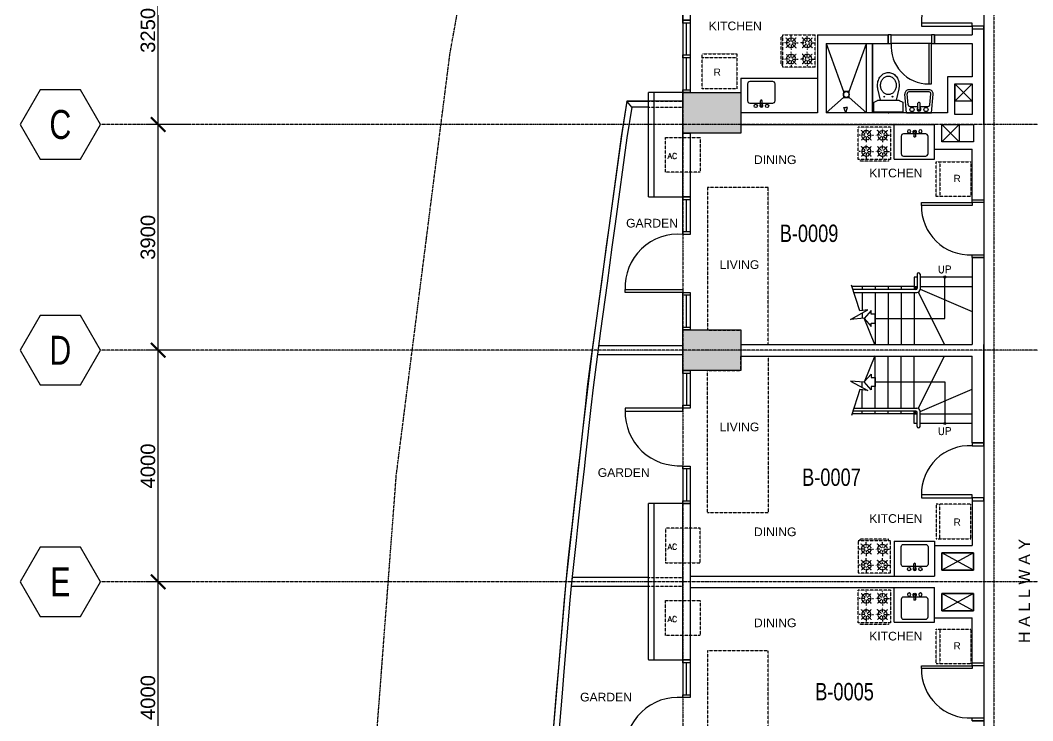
# Model space of a CAD drawing. Header units: inches. Extents: x -189245 to 740841, y -215444 to 469401.
# Drawn here: x -170280 to -152777, y -104704 to -92604 of the extents above; entities that cross this region are included whole.
import ezdxf
from ezdxf.enums import TextEntityAlignment as Align

# ---------------------------------------------------------------- set-up
doc = ezdxf.new("R2010")
doc.units = ezdxf.units.IN
doc.header["$LTSCALE"] = 10
doc.header["$MEASUREMENT"] = 0
for name, pattern in [('GRID NORMAL$0$GRID BASEMENT$0$GRID GROUND$0$GRID$0$$0$PHANTOM', [2.5, 1.25, -0.25, 0.25, -0.25, 0.25, -0.25]), ('HIDDEN', [0.375, 0.25, -0.125]), ('HIDDEN2', [0.1875, 0.125, -0.0625])]:
    doc.linetypes.add(name, pattern=pattern)
for name, color, linetype in [('1', 1, 'Continuous'), ('2', 2, 'Continuous'), ('3', 252, 'Continuous'), ('A-CMU WALL', 4, 'Continuous'), ('a-dim', 8, 'Continuous'), ('A-DOOR', 1, 'Continuous'), ('A-EQUIPMENT', 2, 'Continuous'), ('A-EQUIPTMENT', 1, 'Continuous'), ('A-FIXTURE', 2, 'Continuous'), ('A-FIXTURES', 2, 'Continuous'), ('A-FIXTURES-RefEdit0', 2, 'Continuous'), ('A-GRID', 8, 'Continuous'), ('A-RAILING', 2, 'Continuous'), ('A-STAIR', 1, 'Continuous'), ('A-TEXT', 3, 'Continuous'), ('A-UNIT NUMBER', 2, 'Continuous'), ('A-WINDOW', 2, 'Continuous'), ('COLUMN', 6, 'Continuous'), ('HATCH TSG', 9, 'Continuous'), ('TEXT', 3, 'Continuous'), ('TSG- LOW WALL', 22, 'Continuous'), ('TSG- OPENNING', 1, 'Continuous'), ('TSG- plaster', 4, 'Continuous'), ('TSG- PRE CAST', 4, 'Continuous'), ('TSG-DIM_WINDWS', 1, 'Continuous'), ('ZOCALLO DIM', 92, 'Continuous')]:
    doc.layers.add(name, color=color, linetype=linetype)
doc.layers.add('DEFPOINT', color=7, linetype='Continuous', plot=False)
doc.styles.add('ARIAL', font='ARIAL.TTF', dxfattribs={"width": 0.75})
doc.styles.add('GRID NORMAL$0$GRID BASEMENT$0$GRID GROUND$0$GRID$0$Standard', font='ARIAL.TTF')
doc.styles.add('PRSP_Simplex', font='simplex.shx')
doc.dimstyles.new('GRID NORMAL$0$GRID BASEMENT$0$GRID GROUND$0$GRID$0$Standard', dxfattribs={"dimtxt": 250, "dimasz": 0.18, "dimexe": 0.18, "dimexo": 0.0625, "dimgap": 50, "dimtad": 1, "dimdec": 0, "dimzin": 0, "dimdsep": 46, "dimtxsty": 'GRID NORMAL$0$GRID BASEMENT$0$GRID GROUND$0$GRID$0$Standard', "dimcen": 0.09, "dimadec": 0, "dimazin": 0, "dimtfac": 1, "dimtdec": 0, "dimtofl": 0, "dimtmove": 0, "dimatfit": 3, "dimfxl": 1, "dimtolj": 1, "dimtzin": 0, "dimarcsym": 0})

# ---------------------------------------------------------------- blocks, each defined once
blk = doc.blocks.new('GRID NORMAL$0$GRID BASEMENT$0$GRID GROUND$0$GRID$0$$0$GRID-H')
at = {"color": 3}
blk.add_lwpolyline([(-10.39, 6), (-13.86, 0), (-10.39, -6), (-3.46, -6), (0, 0), (-3.46, 6)], close=True, dxfattribs=at)
at = {"color": 6, "style": 'GRID NORMAL$0$GRID BASEMENT$0$GRID GROUND$0$GRID$0$Standard', "width": 0.75}
blk.add_attdef('H', text='', height=5, dxfattribs=at).set_placement((-6.93, 0), align=Align.MIDDLE)
blk = doc.blocks.new('GRID NORMAL$0$GRID BASEMENT$0$GRID GROUND$0$GRID$0$_ARCHTICK')
at = {"color": 0, "linetype": 'ByBlock', "ltscale": 20, "const_width": 0.15}
blk.add_lwpolyline([(-0.5, -0.5), (0.5, 0.5)], dxfattribs=at)
blk = doc.blocks.new('*D314')
at = {"layer": 'a-dim', "color": 0, "lineweight": -2, "ltscale": 500}
for p, q in [((-167895, -94604), (-167895, -90954)), ((-167395, -91154), (-168095, -91154)), ((-167395, -94404), (-168095, -94404))]:
    blk.add_line(p, q, dxfattribs=at)
at = {"layer": 'Defpoints', "color": 0, "ltscale": 500}
for p in [(-167895, -91154), (-167395, -91154), (-167395, -94404)]:
    blk.add_point(p, dxfattribs=at)
at = {"layer": 'a-dim', "color": 0, "lineweight": -2, "ltscale": 500, "xscale": 250, "yscale": 250, "zscale": 250}
for p, rotation in [((-167895, -91154), 90), ((-167895, -94404), 270)]:
    blk.add_blockref('GRID NORMAL$0$GRID BASEMENT$0$GRID GROUND$0$GRID$0$_ARCHTICK', p, dxfattribs=dict(at, rotation=rotation))
at = {"layer": 'a-dim', "color": 3, "ltscale": 500, "insert": (-168072, -92779), "char_height": 250, "attachment_point": 5, "rotation": 90, "style": 'GRID NORMAL$0$GRID BASEMENT$0$GRID GROUND$0$GRID$0$Standard'}
blk.add_mtext('\\A1;3250', dxfattribs=at)
blk = doc.blocks.new('*D315')
at = {"layer": 'a-dim', "color": 0, "lineweight": -2, "ltscale": 500}
for p, q in [((-167895, -98504), (-167895, -94204)), ((-167395, -94404), (-168095, -94404)), ((-167395, -98304), (-168095, -98304))]:
    blk.add_line(p, q, dxfattribs=at)
at = {"layer": 'Defpoints', "color": 0, "ltscale": 500}
for p in [(-167895, -94404), (-167395, -94404), (-167395, -98304)]:
    blk.add_point(p, dxfattribs=at)
at = {"layer": 'a-dim', "color": 0, "lineweight": -2, "ltscale": 500, "xscale": 250, "yscale": 250, "zscale": 250}
for p, rotation in [((-167895, -94404), 90), ((-167895, -98304), 270)]:
    blk.add_blockref('GRID NORMAL$0$GRID BASEMENT$0$GRID GROUND$0$GRID$0$_ARCHTICK', p, dxfattribs=dict(at, rotation=rotation))
at = {"layer": 'a-dim', "color": 3, "ltscale": 500, "insert": (-168072, -96354), "char_height": 250, "attachment_point": 5, "rotation": 90, "style": 'GRID NORMAL$0$GRID BASEMENT$0$GRID GROUND$0$GRID$0$Standard'}
blk.add_mtext('\\A1;3900', dxfattribs=at)
blk = doc.blocks.new('*D316')
at = {"layer": 'a-dim', "color": 0, "lineweight": -2, "ltscale": 500}
for p, q in [((-167895, -102504), (-167895, -98104)), ((-167395, -98304), (-168095, -98304)), ((-167395, -102304), (-168095, -102304))]:
    blk.add_line(p, q, dxfattribs=at)
at = {"layer": 'Defpoints', "color": 0, "ltscale": 500}
for p in [(-167895, -98304), (-167395, -98304), (-167395, -102304)]:
    blk.add_point(p, dxfattribs=at)
at = {"layer": 'a-dim', "color": 0, "lineweight": -2, "ltscale": 500, "xscale": 250, "yscale": 250, "zscale": 250}
for p, rotation in [((-167895, -98304), 90), ((-167895, -102304), 270)]:
    blk.add_blockref('GRID NORMAL$0$GRID BASEMENT$0$GRID GROUND$0$GRID$0$_ARCHTICK', p, dxfattribs=dict(at, rotation=rotation))
at = {"layer": 'a-dim', "color": 3, "ltscale": 500, "insert": (-168072, -100304), "char_height": 250, "attachment_point": 5, "rotation": 90, "style": 'GRID NORMAL$0$GRID BASEMENT$0$GRID GROUND$0$GRID$0$Standard'}
blk.add_mtext('\\A1;4000', dxfattribs=at)
blk = doc.blocks.new('*D317')
at = {"layer": 'a-dim', "color": 0, "lineweight": -2, "ltscale": 500}
for p, q in [((-167895, -106504), (-167895, -102104)), ((-167395, -102304), (-168095, -102304)), ((-167395, -106304), (-168095, -106304))]:
    blk.add_line(p, q, dxfattribs=at)
at = {"layer": 'Defpoints', "color": 0, "ltscale": 500}
for p in [(-167895, -102304), (-167395, -102304), (-167395, -106304)]:
    blk.add_point(p, dxfattribs=at)
at = {"layer": 'a-dim', "color": 0, "lineweight": -2, "ltscale": 500, "xscale": 250, "yscale": 250, "zscale": 250}
for p, rotation in [((-167895, -102304), 90), ((-167895, -106304), 270)]:
    blk.add_blockref('GRID NORMAL$0$GRID BASEMENT$0$GRID GROUND$0$GRID$0$_ARCHTICK', p, dxfattribs=dict(at, rotation=rotation))
at = {"layer": 'a-dim', "color": 3, "ltscale": 500, "insert": (-168072, -104304), "char_height": 250, "attachment_point": 5, "rotation": 90, "style": 'GRID NORMAL$0$GRID BASEMENT$0$GRID GROUND$0$GRID$0$Standard'}
blk.add_mtext('\\A1;4000', dxfattribs=at)
blk = doc.blocks.new('door700')
at = {"color": 2}
for points in [[(50, 150), (100, 150), (100, 850), (50, 850)], [(50, 150), (0, 150), (0, 0), (50, 0)], [(800, 150), (750, 150), (750, 0), (800, 0)]]:
    blk.add_lwpolyline(points, close=True, dxfattribs=at)
at = {"color": 1}
blk.add_arc((100, 198), 652, 355.7578, 90, dxfattribs=at)
blk = doc.blocks.new('A$C08CD07C5')
at = {"color": 2}
blk.add_point((0, 0, 0), dxfattribs=at)
at = {"layer": 'A-FIXTURES-RefEdit0', "color": 2, "elevation": 0}
for points in [[(212, -137), (131, -279, -0.280752), (121, -284), (55, -281, -0.142156), (49, -280), (-267, -98, -0.142156), (-271, -94), (-307, -37, -0.256929), (-307, -28), (-225, 115), (212, -137)], [(8, -256), (-50, -449, -0.058452), (-74, -506, -0.084144), (-130, -574, -0.091347), (-200, -615, -0.103801), (-279, -626, -0.114727), (-348, -605, -0.114727), (-400, -556, -0.103801), (-430, -483, -0.091347), (-430, -401, -0.084144), (-399, -319, -0.058452), (-363, -270), (-224, -123)]]:
    blk.add_lwpolyline(points, format="xyb", dxfattribs=at)
blk.add_lwpolyline([(-354, -345, -0.084254), (-314, -296, -0.091411), (-263, -266, -0.103766), (-207, -258, -0.114587), (-157, -273, -0.114587), (-119, -309, -0.103766), (-98, -362, -0.091411), (-98, -420, -0.084254), (-120, -479, -0.084254), (-160, -528, -0.091411), (-211, -558, -0.103766), (-267, -566, -0.114587), (-317, -551, -0.114587), (-355, -515, -0.103766), (-376, -463, -0.091411), (-376, -404, -0.084254)], format="xyb", close=True, dxfattribs=at)
at = {"layer": 'A-FIXTURES-RefEdit0', "color": 2}
for centre in [(-200, -208, 0), (-79, -278, 0)]:
    blk.add_circle(centre, 6.77, dxfattribs=at)
blk = doc.blocks.new('SHOWERHD')
at = {"layer": 'A-FIXTURES', "color": 2}
for p, q in [((-31, 93), (0, 93)), ((0, 0), (-31, 93)), ((0, 0), (31, 93)), ((31, 93), (0, 93))]:
    blk.add_line(p, q, dxfattribs=at)
blk = doc.blocks.new('LAV')
for p, q in [((-214, 0), (-243, -326)), ((214, 0), (-214, 0)), ((214, 0), (243, -326)), ((-189, -139), (-206, -329)), ((-18, -112), (-159, -112)), ((-18, -63), (-18, -170)), ((18, -63), (18, -170)), ((159, -112), (18, -112)), ((189, -139), (206, -329)), ((-176, -362), (176, -362)), ((-176, -400), (176, -400))]:
    blk.add_line(p, q)
for centre in [(-121, -58), (121, -58)]:
    blk.add_circle(centre, 36)
for centre, radius, start, end in [((-159, -142), 30, 90, 174.9088), ((0, -63), 34.1, 301.2757, 238.7243), ((0, -71), 19.7, 25.7914, 154.2086), ((0, -161), 19.7, 205.7914, 334.2086), ((159, -142), 30, 5.0912, 90), ((-176, -332), 68, 174.9088, 270), ((-176, -332), 30, 174.9088, 270), ((176, -332), 68, 270, 5.0912), ((176, -332), 30, 270, 5.0912)]:
    blk.add_arc(centre, radius, start, end)
blk = doc.blocks.new('SINK3')
at = {"layer": 'A-FIXTURE', "color": 2, "linetype": 'Continuous'}
for p, q in [((421, 17), (335, 17)), ((421, -12), (335, -12))]:
    blk.add_line(p, q, dxfattribs=at)
blk.add_lwpolyline([(40, 232), (342, 232, -0.414214), (382, 192), (382, -192, -0.414214), (342, -232), (40, -232, -0.414214), (0, -192), (0, 192, -0.414214)], format="xyb", close=True, dxfattribs=at)
at = {"layer": 'A-FIXTURE', "color": 2, "linetype": 'ByBlock'}
for centre in [(425, 100), (425, -95)]:
    blk.add_circle(centre, 28.8, dxfattribs=at)
at = {"layer": 'A-FIXTURE', "color": 2, "linetype": 'Continuous'}
for centre, radius, start, end in [((342, 3), 15.7, 115.7914, 244.2086), ((421, 3), 27.3, 211.2757, 148.7243), ((414, 3), 15.7, 295.7914, 64.2086)]:
    blk.add_arc(centre, radius, start, end, dxfattribs=at)
blk = doc.blocks.new('RANGE2')
at = {"layer": 'A-FIXTURE', "color": 1, "linetype": 'HIDDEN2'}
for p, q in [((-280, 0), (280, 0)), ((-280, 0), (-280, -560)), ((280, -560), (280, 0)), ((-166, -140), (-262, -140)), ((-158, -122), (-227, -53)), ((-158, -158), (-227, -227)), ((-140, -114), (-140, -18)), ((-140, -166), (-140, -262)), ((-122, -122), (-53, -53)), ((-122, -158), (-53, -227)), ((-114, -140), (-18, -140)), ((114, -140), (18, -140)), ((122, -122), (53, -53)), ((122, -158), (53, -227)), ((140, -114), (140, -18)), ((140, -166), (140, -262)), ((158, -122), (227, -53)), ((158, -158), (227, -227)), ((166, -140), (262, -140)), ((-158, -402), (-227, -333)), ((-140, -394), (-140, -298)), ((-122, -402), (-53, -333)), ((122, -402), (53, -333)), ((140, -394), (140, -298)), ((158, -402), (227, -333)), ((-166, -420), (-262, -420)), ((-158, -438), (-227, -507)), ((-140, -446), (-140, -542)), ((-122, -438), (-53, -507)), ((-114, -420), (-18, -420)), ((114, -420), (18, -420)), ((122, -438), (53, -507)), ((140, -446), (140, -542)), ((158, -438), (227, -507)), ((166, -420), (262, -420)), ((-280, -560), (280, -560)), ((-246, -560), (-246, -590)), ((-246, -590), (246, -590)), ((246, -560), (246, -590))]:
    blk.add_line(p, q, dxfattribs=at)
for centre in [(-140, -140), (140, -140), (-140, -420), (140, -420)]:
    blk.add_circle(centre, 80, dxfattribs=at)
blk = doc.blocks.new('REF')
at = {"color": 1, "linetype": 'HIDDEN2'}
blk.add_line((-300, 535), (300, 535), dxfattribs=at)
blk.add_lwpolyline([(-300, 0), (300, 0), (300, 600), (-300, 600)], close=True, dxfattribs=at)
blk = doc.blocks.new('A$C07BA7C41')
at = {"layer": 'TSG- OPENNING', "linetype": 'HIDDEN2'}
for points in [[(1000, 100), (1475, 100), (1475, 2809), (425, 2809), (425, 350), (1000, 350), (1000, 100)], [(1000, -100), (1475, -100), (1475, -2809), (425, -2809), (425, -350), (1000, -350), (1000, -100)]]:
    blk.add_lwpolyline(points, dxfattribs=at)

msp = doc.modelspace()

# ---------------------------------------------------------------- hatches: boundary and pattern name
at = {"layer": 'HATCH TSG'}
h = msp.add_hatch(color=254, dxfattribs=at)
h.paths.add_polyline_path([(-158824.71608, -94554.32588), (-158824.71608, -93854.32588), (-157824.71608, -93854.32588), (-157824.71608, -94554.32588)])
h.paths.add_polyline_path([(-158824.71608, -98654.32588), (-158824.71608, -97954.32588), (-157824.71608, -97954.32588), (-157824.71608, -98654.32588)])
h.paths.add_polyline_path([(-158824.71608, -106654.32588), (-158824.71608, -105954.32588), (-157724.71608, -105954.32588), (-157724.71608, -106654.32588)])
h.paths.add_polyline_path([(-152149.71608, -102704.32588), (-152149.71608, -101904.32588), (-150949.71608, -101904.32588), (-150949.71608, -102704.32588)])
h.paths.add_polyline_path([(-147974.76923, -102654.32588), (-147974.76923, -101954.32588), (-146974.76923, -101954.32588), (-146974.76923, -102654.32588)])
h.paths.add_polyline_path([(-140399.71608, -109654.32588), (-139699.71608, -109654.32588), (-139699.71608, -108554.32588), (-140399.71608, -108554.32588)])
h.paths.add_polyline_path([(-125399.71608, -117254.32588), (-124699.71608, -117254.32588), (-124699.71608, -116054.32588), (-125399.71608, -116054.32588)])
h.paths.add_polyline_path([(-131399.71608, -117254.32588), (-130699.71608, -117254.32588), (-130699.71608, -116054.32588), (-131399.71608, -116054.32588)])
h.paths.add_polyline_path([(-137399.71608, -117254.32588), (-136699.71608, -117254.32588), (-136699.71608, -116054.32588), (-137399.71608, -116054.32588)])
h.paths.add_polyline_path([(-143398.12939, -117054.32588), (-142698.12939, -117054.32588), (-142698.12939, -116054.32588), (-143398.12939, -116054.32588)])
h.paths.add_polyline_path([(-143398.12939, -120954.32588), (-142698.12939, -120954.32588), (-142698.12939, -122054.32588), (-143398.12939, -122054.32588)])
h.paths.add_polyline_path([(-137399.71608, -120954.32588), (-136699.71608, -120954.32588), (-136699.71608, -122054.32588), (-137399.71608, -122054.32588)])
h.paths.add_polyline_path([(-131399.71608, -120954.32588), (-130699.71608, -120954.32588), (-130699.71608, -122054.32588), (-131399.71608, -122054.32588)])
h.paths.add_polyline_path([(-125399.71608, -120954.32588), (-124699.71608, -120954.32588), (-124699.71608, -122054.32588), (-125399.71608, -122054.32588)])
h.paths.add_polyline_path([(-147974.76923, -128651.52747), (-147974.76923, -127951.52747), (-146974.76923, -127951.52747), (-146974.76923, -128651.52747)])
h.paths.add_polyline_path([(-152149.71672, -127901.52747), (-152149.71672, -128701.52747), (-150949.71672, -128701.52747), (-150949.71672, -127901.52747)])
h.paths.add_polyline_path([(-158824.71608, -136754.32588), (-158824.71608, -136054.32588), (-157824.71608, -136054.32588), (-157824.71608, -136754.32588)])
h.paths.add_polyline_path([(-158824.7154, -124654.32588), (-158824.7154, -123954.32588), (-157724.7154, -123954.32588), (-157724.7154, -124654.32588)])
h.paths.add_polyline_path([(-111949.71608, -110054.32588), (-111349.71608, -110054.32588), (-111349.71608, -108554.32588), (-111949.71608, -108554.32588)])
h.paths.add_polyline_path([(-111949.71608, -113054.32588), (-111349.71608, -113054.32588), (-111349.71608, -114554.32588), (-111949.71608, -114554.32588)])
h.paths.add_polyline_path([(-111949.71608, -117554.32588), (-111349.71608, -117554.32588), (-111349.71608, -116054.32588), (-111949.71608, -116054.32588)])
h.paths.add_polyline_path([(-111949.71608, -120554.32588), (-111349.71608, -120554.32588), (-111349.71608, -122054.32588), (-111949.71608, -122054.32588)])
h.paths.add_polyline_path([(-147974.76923, -109254.32588), (-147974.76923, -108554.32588), (-146974.76923, -108554.32588), (-146974.76923, -109254.32588)])
h.paths.add_polyline_path([(-147974.76923, -122054.32588), (-147974.76923, -121354.32588), (-146974.76923, -121354.32588), (-146974.76923, -122054.32588)])

# ---------------------------------------------------------------- linework, layer by layer
at = {"layer": '1', "linetype": 'ByBlock'}
for p, q in [((-155725.01455, -97659.97118), (-155725.01455, -97756.74813)), ((-155725.01455, -98948.68059), (-155725.01455, -98851.90364))]:
    msp.add_line(p, q, dxfattribs=at)
for points in [[(-155508.82051, -98205.55318), (-155692.12472, -97750.55135), (-155929.70326, -97770.81082), (-155630.31831, -97608.69285), (-155763.86241, -97626.14975), (-155907.46112, -97179.21697)], [(-155508.82051, -98403.09859), (-155692.12472, -98858.10041), (-155929.70326, -98837.84095), (-155630.31831, -98999.95892), (-155763.86241, -98982.50201), (-155907.46112, -99429.43479)]]:
    msp.add_lwpolyline(points, dxfattribs=at)
at = {"layer": '2', "color": 2}
for points in [[(-153824.57151, -92704.32588), (-153824.57151, -92654.32588), (-154699.57151, -92654.32588), (-154699.57151, -92704.32588)], [(-153824.57151, -92704.32588), (-153824.57151, -92754.32588), (-153624.57151, -92754.32588), (-153624.57151, -92704.32588)], [(-153824.57151, -95754.32588), (-153824.57151, -95704.32588), (-153624.57151, -95704.32588), (-153624.57151, -95754.32588)], [(-153824.57151, -95754.32588), (-153824.57151, -95804.32588), (-154699.57151, -95804.32588), (-154699.57151, -95754.32588)], [(-153824.57151, -96704.32588), (-153824.57151, -96654.32588), (-153624.57151, -96654.32588), (-153624.57151, -96704.32588)], [(-153824.57151, -99904.32588), (-153824.57151, -99954.32588), (-153624.57151, -99954.32588), (-153624.57151, -99904.32588)], [(-153824.57151, -100854.32588), (-153824.57151, -100804.32588), (-154699.57151, -100804.32588), (-154699.57151, -100854.32588)], [(-153824.57151, -100854.32588), (-153824.57151, -100904.32588), (-153624.57151, -100904.32588), (-153624.57151, -100854.32588)], [(-153824.57151, -103754.32588), (-153824.57151, -103804.32588), (-154699.57151, -103804.32588), (-154699.57151, -103754.32588)], [(-153824.57151, -103754.32588), (-153824.57151, -103704.32588), (-153624.57151, -103704.32588), (-153624.57151, -103754.32588)], [(-153824.57151, -104704.32588), (-153824.57151, -104654.32588), (-153624.57151, -104654.32588), (-153624.57151, -104704.32588)]]:
    msp.add_lwpolyline(points, close=True, dxfattribs=at)
at = {"layer": '3', "color": 251, "linetype": 'GRID NORMAL$0$GRID BASEMENT$0$GRID GROUND$0$GRID$0$$0$PHANTOM', "flags": 128}
msp.add_lwpolyline([(-107742.41972, -101734.50066), (-108206.40253, -110412.10517), (-107824.74369, -122516.08949), (-106849.52911, -130587.38781), (-161513.31385, -143935.92849), (-162770.44794, -137090.40339), (-163725.52094, -129792.63417), (-164305.8868, -122455.55195), (-164509.46994, -115118.3758), (-164333.28528, -107790.4935), (-163778.69946, -100461.44618), (-162851.04772, -93180.30189), (-161617.26667, -86330.52932), (-107723.46534, -101727.30424)], dxfattribs=at)
at = {"layer": 'A-CMU WALL', "color": 1}
for p, q in [((-153824.73519, -94003.85918), (-154124.57151, -93703.85919)), ((-153824.73519, -93703.97022), (-154124.57151, -94003.85919)), ((-154049.57151, -94704.32588), (-154349.57151, -94404.32588)), ((-154049.57151, -94404.32588), (-154349.57151, -94704.32588)), ((-154049.73567, -94404.32588), (-154049.73567, -94704.32588)), ((-153799.57151, -101803.85919), (-154349.57151, -102103.85919)), ((-153799.57151, -102103.85919), (-154349.57151, -101803.85919)), ((-153799.57151, -102803.85919), (-154349.57151, -102503.85919)), ((-153799.57151, -102503.85919), (-154349.57151, -102803.85919))]:
    msp.add_line(p, q, dxfattribs=at)
at = {"layer": 'A-CMU WALL'}
for p, q in [((-153774.57151, -99904.32588), (-153674.57151, -99904.32588)), ((-153799.57151, -101803.85919), (-153799.57151, -102103.85919)), ((-153799.57151, -102803.85919), (-153799.57151, -102503.85919))]:
    msp.add_line(p, q, dxfattribs=at)
for points in [[(-154124.73519, -93703.85919), (-153824.73519, -93703.85919), (-153824.73519, -94229.32588), (-154124.73519, -94229.32588)], [(-154349.73519, -94404.32588), (-153799.57151, -94403.85919), (-153799.57151, -94704.32588), (-154349.73519, -94704.32588)], [(-153799.57151, -102103.85919), (-153799.57151, -101803.85919), (-154349.57151, -101803.85919), (-154349.57151, -102103.85919)], [(-153799.57151, -101803.85919), (-154349.57151, -101803.85919), (-154349.57151, -102103.85919), (-153799.57151, -102103.85919)], [(-154349.57151, -101803.85919), (-153799.57151, -101803.85919), (-153799.57151, -102103.85919), (-154349.57151, -102103.85919)], [(-153799.57151, -102503.85919), (-154349.57151, -102503.85919), (-154349.57151, -102803.85919), (-153799.57151, -102803.85919)], [(-154349.57151, -102503.85919), (-153799.57151, -102503.85919), (-153799.57151, -102803.85919), (-154349.57151, -102803.85919)]]:
    msp.add_lwpolyline(points, close=True, dxfattribs=at)
at = {"layer": 'A-CMU WALL', "color": 1}
msp.add_lwpolyline([(-154124.73519, -93703.85919), (-153824.73517, -93703.85919), (-153824.73517, -94003.85919), (-154124.73519, -94003.85919)], close=True, dxfattribs=at)
at = {"layer": 'A-DOOR'}
for p, q in [((-153624.57151, -91804.32588), (-153624.57151, -137679.32588)), ((-155224.57151, -92854.32588), (-154524.57151, -92854.32588)), ((-154524.57151, -93004.32588), (-155224.57151, -93004.32588))]:
    msp.add_line(p, q, dxfattribs=at)
for centre, start, end in [((-153869.22815, -92633.72346), 86.918041454, 181.421327571), ((-153869.22815, -95824.92831), 178.578672429, 273.081958546), ((-153869.22815, -100783.72346), 86.918041454, 181.421327571), ((-153869.22815, -103824.92831), 178.578672429, 273.081958546)]:
    msp.add_arc(centre, 830.59891, start, end, dxfattribs=at)
at = {"layer": 'A-EQUIPMENT', "ltscale": 100}
for points in [[(-158824.75225, -93854.32586), (-159324.75225, -93854.32586), (-159324.75225, -95654.32294), (-158824.75225, -95654.32294)], [(-158824.75225, -100954.32878), (-159324.75225, -100954.32878), (-159324.75225, -103654.32294), (-158824.75225, -103654.32294)]]:
    msp.add_lwpolyline(points, dxfattribs=at)
at = {"layer": 'A-EQUIPTMENT', "linetype": 'HIDDEN'}
for points in [[(-159324.75225, -93854.32586), (-159424.75225, -93854.32586), (-159424.75225, -95654.32294), (-159324.75225, -95654.32294)], [(-159324.75225, -100954.32878), (-159424.75225, -100954.32878), (-159424.75225, -103654.32294), (-159324.75225, -103654.32294)]]:
    msp.add_lwpolyline(points, dxfattribs=at)
at = {"layer": 'A-EQUIPTMENT', "color": 1, "linetype": 'HIDDEN2'}
for points in [[(-159124.75225, -94629.32586), (-158524.75225, -94629.32586), (-158524.75225, -95229.32586), (-159124.75225, -95229.32586)], [(-159124.75225, -101979.32586), (-158524.75225, -101979.32586), (-158524.75225, -101379.32586), (-159124.75225, -101379.32586)], [(-159124.75225, -102629.32586), (-158524.75225, -102629.32586), (-158524.75225, -103229.32586), (-159124.75225, -103229.32586)]]:
    msp.add_lwpolyline(points, close=True, dxfattribs=at)
at = {"layer": 'A-FIXTURE', "color": 2}
for p, q in [((-157824.71608, -93604.32588), (-156499.57151, -93604.32588)), ((-157824.71608, -93604.32588), (-157824.71608, -94204.32588)), ((-155174.19186, -95004.32588), (-155174.19186, -94404.32588)), ((-154474.56908, -95004.32588), (-154474.57151, -94829.32092)), ((-155174.19186, -95004.32588), (-154474.56908, -95004.32588)), ((-155174.19186, -101604.32588), (-154474.56908, -101604.32588)), ((-155174.19186, -101604.32588), (-155174.19186, -102204.32588)), ((-154474.56908, -101604.32588), (-154474.57151, -101679.79257)), ((-155174.19186, -103004.32588), (-155174.19186, -102404.32588)), ((-155174.19186, -103004.32588), (-154474.56908, -103004.32588)), ((-154474.56908, -103004.32588), (-154474.57151, -102928.85919))]:
    msp.add_line(p, q, dxfattribs=at)
at = {"layer": 'A-FIXTURES', "color": 1, "linetype": 'Continuous'}
for p, q in [((-156349.75225, -93004.32588), (-156049.75225, -93835.88508)), ((-155949.75225, -93835.88508), (-155649.75225, -93004.32588)), ((-156049.75225, -93935.88508), (-156349.75225, -94204.32588)), ((-155649.75225, -94204.32588), (-155949.75225, -93935.88508))]:
    msp.add_line(p, q, dxfattribs=at)
at = {"layer": 'A-FIXTURES'}
for p, q in [((-155649.75225, -94204.32588), (-155649.75225, -93004.32588)), ((-155549.75225, -94204.32588), (-155549.75225, -93004.32588))]:
    msp.add_line(p, q, dxfattribs=at)
msp.add_lwpolyline([(-156049.75225, -93835.88508), (-156049.75225, -93935.88508), (-155949.75225, -93935.88508), (-155949.75225, -93835.88508)], close=True, dxfattribs=at)
msp.add_circle((-155999.75225, -93885.88508), 50, dxfattribs=at)
at = {"layer": 'A-GRID', "linetype": 'GRID NORMAL$0$GRID BASEMENT$0$GRID GROUND$0$GRID$0$$0$PHANTOM'}
for p, q in [((-158824.73518, -84043.6688), (-158824.73518, -142772.03395)), ((-153449.75225, -84042.31871), (-153449.75225, -142770.68385)), ((-106879.08048, -94404.32588), (-168894.52032, -94404.32588)), ((-106879.08048, -98304.32588), (-168894.52032, -98304.32588)), ((-106879.08048, -102304.32588), (-168894.52032, -102304.32588)), ((-106879.08048, -102304.32588), (-168894.52032, -102304.32588))]:
    msp.add_line(p, q, dxfattribs=at)
at = {"layer": 'A-RAILING'}
for p, q in [((-154775.01455, -96989.61943), (-154775.01455, -97229.61943)), ((-154725.01455, -96989.61943), (-154725.01455, -97249.61943)), ((-154800.01455, -97254.61943), (-155883.23445, -97254.61943)), ((-155867.16953, -97304.61943), (-154780.01455, -97304.61943)), ((-154800.01455, -99354.03234), (-155883.23445, -99354.03234)), ((-155867.16953, -99304.03234), (-154780.01455, -99304.03234)), ((-154775.01455, -99619.03234), (-154775.01455, -99379.03234)), ((-154725.01455, -99619.03234), (-154725.01455, -99359.03234))]:
    msp.add_line(p, q, dxfattribs=at)
for centre, radius, start, end in [((-154750.01455, -96989.61943), 25, 0, 180), ((-154800.01455, -97229.61943), 25, 270, 0), ((-154780.01455, -97249.61943), 55, 270, 0), ((-154800.01455, -99379.03234), 25, 0, 90), ((-154780.01455, -99359.03234), 55, 0, 90), ((-154750.01455, -99619.03234), 25, 180, 0)]:
    msp.add_arc(centre, radius, start, end, dxfattribs=at)
at = {"layer": 'A-STAIR'}
for p, q in [((-154775.01455, -97039.61943), (-154825.01455, -97039.61943)), ((-154825.01455, -97039.61943), (-154825.01455, -97204.61943)), ((-154825.01455, -97104.20222), (-154825.01455, -97254.61943)), ((-153824.57151, -97039.61943), (-154725.01455, -97039.61943)), ((-154825.01455, -97204.61943), (-155899.29936, -97204.61943)), ((-155725.01455, -97204.61943), (-155725.01455, -97254.61943)), ((-155725.01455, -97304.61943), (-155725.01455, -97621.07155)), ((-155500.01455, -97204.61943), (-155500.01455, -97254.61943)), ((-155500.01455, -97304.61943), (-155500.01455, -98204.61993)), ((-155275.01455, -97204.61943), (-155275.01455, -97254.61943)), ((-155275.01455, -97304.61943), (-155275.01455, -98204.62001)), ((-155050.01455, -97204.61943), (-155050.01455, -97254.61943)), ((-155050.01455, -97304.61943), (-155050.01455, -98204.62009)), ((-154825.01455, -97204.61943), (-154775.01455, -97204.61943)), ((-154825.01455, -97204.61943), (-154775.01455, -97226.1171)), ((-154825.01455, -97204.61943), (-154791.13565, -97252.98961)), ((-154825.01455, -97304.61943), (-154825.01455, -98204.62017)), ((-154825.01455, -97304.61943), (-154825.01455, -98204.6199)), ((-154758.14883, -97300.08615), (-154303.71214, -98204.6199)), ((-154725.01455, -97204.61943), (-153824.57151, -97204.61946)), ((-154725.01455, -97247.61478), (-153824.57151, -97633.47362)), ((-155500.01455, -99304.03234), (-155500.01455, -98404.03183)), ((-155275.01455, -99304.03234), (-155275.01455, -98404.03176)), ((-155050.01455, -99304.03234), (-155050.01455, -98404.03168)), ((-154825.01455, -99304.03234), (-154825.01455, -98404.0316)), ((-154825.01455, -99304.03234), (-154825.01455, -98404.03187)), ((-154758.14883, -99308.56562), (-154303.71214, -98404.03187)), ((-155725.01455, -99304.03234), (-155725.01455, -98987.58021)), ((-154725.01455, -99361.03698), (-153824.57151, -98975.17814)), ((-154825.01455, -99404.03234), (-155899.29936, -99404.03234)), ((-155725.01455, -99404.03234), (-155725.01455, -99354.03234)), ((-155500.01455, -99404.03234), (-155500.01455, -99354.03234)), ((-155275.01455, -99404.03234), (-155275.01455, -99354.03234)), ((-155050.01455, -99404.03234), (-155050.01455, -99354.03234)), ((-154825.01455, -99504.44955), (-154825.01455, -99354.03234)), ((-154825.01455, -99404.03234), (-154791.13565, -99355.66216)), ((-154825.01455, -99404.03234), (-154775.01455, -99382.53466)), ((-154825.01455, -99569.03234), (-154825.01455, -99404.03234)), ((-154825.01455, -99404.03234), (-154775.01455, -99404.03234)), ((-154725.01455, -99404.03234), (-153824.57151, -99404.03231)), ((-154775.01455, -99569.03234), (-154825.01455, -99569.03234)), ((-153824.57151, -99569.03234), (-154725.01455, -99569.03234))]:
    msp.add_line(p, q, dxfattribs=at)
for points in [[(-155500.01455, -97756.74813), (-154297.72437, -97756.74813), (-154297.72437, -97039.61943)], [(-155500.01455, -98851.90364), (-154297.72437, -98851.90364), (-154297.72437, -99569.03234)]]:
    msp.add_lwpolyline(points, dxfattribs=at)
at = {"layer": 'A-STAIR', "color": 2}
for points in [[(-155568.83468, -97620.24813), (-155693.13941, -97756.74813), (-155568.83468, -97893.24813), (-155568.83468, -97834.74813), (-155500.01455, -97834.74813), (-155500.01455, -97678.74813), (-155568.83468, -97678.74813)], [(-155568.83468, -98988.40364), (-155693.13941, -98851.90364), (-155568.83468, -98715.40364), (-155568.83468, -98773.90364), (-155500.01455, -98773.90364), (-155500.01455, -98929.90364), (-155568.83468, -98929.90364)]]:
    msp.add_lwpolyline(points, close=True, dxfattribs=at)
for centre in [(-154297.72437, -97039.61943), (-154297.72437, -99569.03234)]:
    msp.add_circle(centre, 18.30594, dxfattribs=at)
at = {"layer": 'A-WINDOW', "color": 1}
for p, q in [((-158824.91316, -92604.32588), (-158824.91316, -93854.32588)), ((-158699.73241, -92604.32588), (-158699.73241, -93854.32588))]:
    msp.add_line(p, q, dxfattribs=at)
at = {"layer": 'A-WINDOW'}
for p, q in [((-158824.74948, -92654.32588), (-158824.74948, -92604.32588)), ((-158824.74948, -93204.32588), (-158824.74948, -93254.32588)), ((-158824.75225, -93854.32593), (-158624.75225, -93854.32593))]:
    msp.add_line(p, q, dxfattribs=at)
at = {"layer": 'A-WINDOW', "color": 2}
for p, q in [((-158762.23518, -93204.32588), (-158762.23518, -92654.32588)), ((-158762.23518, -93804.32588), (-158762.23518, -93254.32588)), ((-158762.23518, -96254.32296), (-158762.23518, -95704.32296)), ((-158762.23518, -97904.32296), (-158762.23518, -97354.32296)), ((-158762.23518, -98704.32881), (-158762.23518, -99254.32881)), ((-158762.23518, -100354.32881), (-158762.23518, -100904.32881)), ((-158762.23518, -104254.32296), (-158762.23518, -103704.32296))]:
    msp.add_line(p, q, dxfattribs=at)
at = {"layer": 'A-WINDOW', "color": 3, "linetype": 'HIDDEN2'}
for p, q in [((-159424.75225, -94004.32588), (-158825.13151, -94004.32588)), ((-159424.75225, -94104.32588), (-158825.13151, -94104.32588)), ((-159424.75225, -102229.32588), (-158825.13151, -102229.32588)), ((-159424.75225, -102379.32588), (-158825.13151, -102379.32588))]:
    msp.add_line(p, q, dxfattribs=at)
at = {"layer": 'A-WINDOW', "color": 1, "ltscale": 100}
for p, q in [((-158824.77135, -96254.32296), (-158824.77135, -95704.32296)), ((-158699.77135, -95704.32296), (-158699.69902, -96253.85919)), ((-158824.73518, -97904.32296), (-158824.73518, -97354.32296)), ((-158699.55444, -97354.32296), (-158699.55444, -97904.32296)), ((-158824.73518, -98704.32881), (-158824.73518, -99254.32881)), ((-158699.55444, -98704.43884), (-158699.55444, -99254.32881)), ((-158824.73518, -100354.3288), (-158824.77135, -100904.32881)), ((-158699.73518, -100354.3288), (-158699.77135, -100904.32881)), ((-158824.59061, -103704.32296), (-158824.77135, -104254.32296)), ((-158699.73518, -103704.32296), (-158699.73518, -104254.32296))]:
    msp.add_line(p, q, dxfattribs=at)
at = {"layer": 'A-WINDOW', "color": 2}
for points in [[(-158824.73518, -92604.32588), (-158699.73518, -92604.32588), (-158699.73518, -92654.32588), (-158824.73518, -92654.32588)], [(-158824.73518, -93204.32588), (-158699.73518, -93204.32588), (-158699.73518, -93254.32588), (-158824.73518, -93254.32588)], [(-158824.73518, -93804.32588), (-158699.73518, -93804.32588), (-158699.73518, -93854.32588), (-158824.73518, -93854.32588)], [(-158824.77135, -95654.32296), (-158699.77135, -95654.32296), (-158699.77135, -95704.32296), (-158824.77135, -95704.32296)], [(-158824.77135, -96254.32296), (-158699.77135, -96254.32296), (-158699.77135, -96304.32296), (-158824.77135, -96304.32296)], [(-158824.55444, -97304.32296), (-158699.55444, -97304.32296), (-158699.55444, -97354.32296), (-158824.55444, -97354.32296)], [(-158824.73518, -98654.32881), (-158699.73518, -98654.32881), (-158699.73518, -98704.32881), (-158824.73518, -98704.32881)], [(-158824.77135, -99254.32881), (-158699.77135, -99254.32881), (-158699.77135, -99304.3288), (-158824.77135, -99304.3288)], [(-158824.73518, -100304.32881), (-158699.73518, -100304.32881), (-158699.73518, -100354.3288), (-158824.73518, -100354.3288)], [(-158824.77135, -100904.32881), (-158699.77135, -100904.32881), (-158699.77135, -100954.3288), (-158824.77135, -100954.3288)], [(-158824.59061, -103654.32296), (-158699.59061, -103654.32296), (-158699.59061, -103704.32296), (-158824.59061, -103704.32296)]]:
    msp.add_lwpolyline(points, close=True, dxfattribs=at)
at = {"layer": 'A-WINDOW'}
for points in [[(-159824.55444, -97304.32295), (-159824.55444, -97254.32295), (-158824.55444, -97254.32296), (-158824.55444, -97304.32296)], [(-158824.73518, -97904.32296), (-158699.73518, -97904.32296), (-158699.73518, -97954.32296), (-158824.73518, -97954.32296)], [(-159824.73243, -99304.3288), (-159824.73243, -99354.3288), (-158824.73243, -99354.32881), (-158824.73243, -99304.32881)], [(-158824.77135, -104254.32296), (-158699.77135, -104254.32296), (-158699.77135, -104304.32296), (-158824.77135, -104304.32296)]]:
    msp.add_lwpolyline(points, close=True, dxfattribs=at)
at = {"layer": 'A-WINDOW', "color": 1}
for centre, radius, start, end in [((-158908.3686, -97217.64126), 917.22763, 84.768468345, 182.482803208), ((-158892.36401, -99368.59202), 932.47751, 179.123566797, 274.159252578), ((-158908.36581, -105217.64126), 917.22763, 84.768468345, 182.482803208)]:
    msp.add_arc(centre, radius, start, end, dxfattribs=at)
at = {"layer": 'COLUMN'}
for points in [[(-158824.71608, -94554.32588), (-158824.71608, -93854.32588), (-157824.71608, -93854.32588), (-157824.71608, -94554.32588)], [(-158824.71608, -98654.32588), (-158824.71608, -97954.32588), (-157824.71608, -97954.32588), (-157824.71608, -98654.32588)]]:
    msp.add_lwpolyline(points, close=True, dxfattribs=at)
at = {"layer": 'DEFPOINT', "color": 1, "ltscale": 100}
for p, q in [((-155274.57151, -93004.32588), (-155274.57151, -92854.32588)), ((-154474.57151, -93004.32588), (-154474.57151, -92854.32588))]:
    msp.add_line(p, q, dxfattribs=at)
at = {"layer": 'DEFPOINT'}
msp.add_lwpolyline([(-146974.75225, -91154.32593), (-153449.75225, -91154.32588), (-153449.75225, -88841.79257), (-158824.73518, -88841.79262), (-158824.73518, -94004.32588), (-159792.9537, -94004.32588), (-159882.35054, -94557.90171), (-160192.16096, -96819.08527), (-160393.40556, -98304.32588), (-160562.2195, -99697.2495), (-160847.75182, -102304.32588), (-161061.7452, -104797.86454), (-161187.31431, -106329.62473), (-161355.15948, -109457.32307), (-161412.84054, -110804.32588), (-161489.77569, -113172.17783), (-161489.77569, -114404.32588), (-161509.24659, -115900.83226), (-161509.24659, -116204.32588), (-161490.87559, -118158.36536), (-161468.44543, -119349.77478)], dxfattribs=at)
at = {"layer": 'TSG- LOW WALL', "color": 3, "ltscale": 100}
for points in [[(-159424.75225, -94004.32588), (-159792.9537, -94004.32588), (-159892.35237, -94619.83648), (-160095.3679, -96106.60478), (-160149.88969, -96507.93225), (-160234.43223, -97130.23829), (-160346.90397, -97958.1699), (-160425.07181, -98540.04816), (-160477.88444, -98937.97842), (-160515.82577, -99279.56532), (-160608.61324, -100114.93367), (-160633.57064, -100339.62597), (-160676.40232, -100725.2408), (-160698.29102, -100922.30547), (-160746.03882, -101352.18035), (-160771.21364, -101578.83001), (-160811.51717, -101941.6839), (-160847.75182, -102304.32588), (-160877.95704, -102614.50093), (-160935.59402, -103298.34523), (-160981.76124, -103847.12041), (-161013.12986, -104219.98929), (-161138.60671, -105711.49298)], [(-159424.75225, -94104.32588), (-159707.80712, -94104.32588), (-159793.43686, -94634.57453), (-159996.28733, -96120.13405), (-160050.79992, -96521.39396), (-160135.34246, -97143.69999), (-160247.80413, -97971.55748), (-160325.95152, -98553.28346), (-160378.61338, -98950.07777), (-160416.43699, -99290.6048), (-160509.22445, -100125.97315), (-160534.18186, -100350.66545), (-160577.01354, -100736.28028), (-160598.90224, -100933.34495), (-160646.65004, -101363.21983), (-160671.82486, -101589.86949), (-160712.0675, -101952.17513), (-160748.23481, -102314.14321), (-160778.36489, -102623.54675), (-160835.94732, -103306.74383), (-160882.11324, -103855.50357), (-160913.48187, -104228.37245), (-161038.95872, -105719.87614)], [(-159424.75225, -94104.32588), (-159707.80712, -94104.32588), (-159792.9537, -94004.32588), (-159424.75225, -94004.32588)], [(-158825.13151, -94004.32588), (-158825.13151, -94104.32588)]]:
    msp.add_lwpolyline(points, dxfattribs=at)
at = {"layer": 'TSG- OPENNING', "linetype": 'HIDDEN2'}
for points in [[(-157824.71607, -98204.73482), (-157349.69357, -98204.73473), (-157349.69354, -95495.78254), (-158399.69354, -95495.78254), (-158399.69226, -97954.73183), (-157824.71608, -97954.73183), (-157824.71607, -98204.73475)], [(-157824.71607, -98404.73475), (-157349.69357, -98404.73484), (-157349.69354, -101113.68703), (-158399.69354, -101113.68703), (-158399.69226, -98654.73774), (-157824.71608, -98654.73774), (-157824.71607, -98404.73482)]]:
    msp.add_lwpolyline(points, dxfattribs=at)
at = {"layer": 'TSG- plaster', "color": 4, "linetype": 'Continuous'}
for p, q in [((-153824.57151, -92754.32588), (-153824.57151, -92854.32588)), ((-153824.57151, -92754.32588), (-153624.57151, -92754.32588)), ((-153824.57151, -92754.32588), (-153624.57151, -92754.32588)), ((-156499.57151, -92854.32588), (-155274.57151, -92854.32588)), ((-156499.57151, -92854.32588), (-156499.57151, -94204.32588)), ((-155274.57151, -92854.32588), (-155274.57151, -93004.32588)), ((-154474.57151, -92854.32588), (-153824.57151, -92854.32588)), ((-154474.57151, -92854.32588), (-154474.57151, -93004.32588)), ((-156349.57151, -93004.32588), (-155274.57151, -93004.32588)), ((-156349.57151, -93004.32588), (-156349.57151, -94204.32588)), ((-154474.57151, -93004.32588), (-153824.57151, -93004.32588)), ((-153824.57151, -93004.32588), (-153824.57151, -93579.32588)), ((-153824.57151, -93579.32588), (-154249.57151, -93579.32588)), ((-154249.57151, -93579.32588), (-154249.57151, -94204.32588)), ((-154124.57151, -93704.32588), (-154124.57151, -94004.32092)), ((-156499.57151, -94204.32588), (-157829.43942, -94204.32588)), ((-154249.57151, -94204.32588), (-156349.57151, -94204.32588)), ((-153624.57151, -94204.32588), (-153624.57151, -95704.32588)), ((-157824.71608, -94404.32588), (-154474.57151, -94404.32588)), ((-154474.57151, -94829.32092), (-154474.57151, -94404.32588)), ((-154474.57151, -94829.32092), (-153824.57151, -94829.32092)), ((-153824.57151, -95704.32588), (-153824.57151, -94829.32092)), ((-153824.57151, -95704.32588), (-153624.57151, -95704.32588)), ((-153824.57151, -96704.32588), (-153824.57151, -98204.32588)), ((-153824.57151, -96704.32588), (-153624.57151, -96704.32588)), ((-153624.57151, -96704.32588), (-153624.57151, -98404.32588)), ((-157822.98481, -98204.32588), (-153824.57151, -98204.32588)), ((-153624.57151, -99904.32588), (-153624.57151, -98204.32588)), ((-157822.98481, -98404.32588), (-153824.57151, -98404.32588)), ((-153824.57151, -99904.32588), (-153824.57151, -98404.32588)), ((-153824.57151, -99904.32588), (-153624.57151, -99904.32588)), ((-153824.57151, -100904.32588), (-153824.57151, -101678.85919)), ((-153624.57151, -100904.32588), (-153624.57151, -103704.32588)), ((-154474.57151, -101678.85919), (-154474.57151, -102204.32588)), ((-154474.57151, -101678.85919), (-153824.57151, -101678.85919)), ((-158699.5692, -102204.79258), (-154474.57151, -102204.32588)), ((-158699.26385, -102404.78965), (-154474.57151, -102404.32588)), ((-154474.57151, -102928.85919), (-154474.57151, -102404.32588)), ((-154474.57151, -102928.85919), (-153824.57151, -102928.85919)), ((-153824.57151, -103704.32588), (-153824.57151, -102928.85919)), ((-153824.57151, -103704.32588), (-153624.57151, -103704.32588)), ((-153824.57151, -104704.32588), (-153624.57151, -104704.32588))]:
    msp.add_line(p, q, dxfattribs=at)
msp.add_lwpolyline([(-153624.57151, -94404.32588), (-153624.57151, -92754.32588)], dxfattribs=at)
at = {"layer": 'TSG- plaster', "color": 3, "ltscale": 2}
msp.add_lwpolyline([(-160302.99424, -98380.58396), (-158824.66188, -98379.32588), (-158824.66188, -98229.32588), (-160282.601, -98230.58396)], close=True, dxfattribs=at)
msp.add_lwpolyline([(-159424.75225, -102229.32588), (-160740.9443, -102229.32588), (-160753.56346, -102379.32588), (-159424.75225, -102379.32588)], dxfattribs=at)
at = {"layer": 'TSG- PRE CAST', "ltscale": 100}
for points in [[(-158699.75225, -92604.32588), (-158824.75225, -92604.32588), (-158824.75225, -90791.79257), (-158699.75225, -90791.79257)], [(-158699.55444, -95654.32296), (-158824.55444, -95654.32296), (-158824.64375, -94553.85919), (-158699.55444, -94554.32588)], [(-158824.55444, -100954.32881), (-158699.55444, -100954.32881), (-158699.55444, -103654.32296), (-158824.55444, -103654.32296)]]:
    msp.add_lwpolyline(points, close=True, dxfattribs=at)
at = {"layer": 'ZOCALLO DIM', "color": 2}
msp.add_lwpolyline([(-155649.75225, -93004.32588), (-155549.75225, -93004.32588), (-155549.75225, -94204.32588), (-155649.75225, -94204.32588)], close=True, dxfattribs=at)

# ---------------------------------------------------------------- block references
at = {"layer": 'a-dim', "rotation": 209.9222411210033}
msp.add_blockref('A$C08CD07C5', (-155272.25225, -94204.32588, 0), dxfattribs=at)
at = {"layer": 'A-DOOR', "rotation": 180}
msp.add_blockref('door700', (-154474.57151, -92854.32588), dxfattribs=at)
at = {"layer": 'A-FIXTURE', "extrusion": (0, 0, -1), "zscale": -1, "rotation": 90}
for name, p in [('RANGE2', (156535.2734, -93134.32588)), ('SINK3', (154819.35441, -94950.18982)), ('SINK3', (154819.35441, -102950.18982))]:
    msp.add_blockref(name, p, dxfattribs=at)
at = {"layer": 'A-FIXTURE', "color": 1, "extrusion": (0, 0, -1), "zscale": -1}
msp.add_blockref('REF', (158189.99855, -93786.83048), dxfattribs=at)
at = {"layer": 'A-FIXTURE', "rotation": 270}
msp.add_blockref('SINK3', (-157469.87864, -93658.46195), dxfattribs=at)
at = {"layer": 'A-FIXTURE', "extrusion": (0, 0, -1), "zscale": -1}
for p in [(155514.52228, -94450.765), (155514.52228, -102450.765)]:
    msp.add_blockref('RANGE2', p, dxfattribs=at)
at = {"layer": 'A-FIXTURE', "color": 1, "extrusion": (0, 0, -1), "zscale": -1, "rotation": 270}
for p in [(153848.28568, -95347.77325), (153848.28568, -103421.90624)]:
    msp.add_blockref('REF', p, dxfattribs=at)
at = {"layer": 'A-FIXTURE', "color": 1, "extrusion": (0, 0, -1), "xscale": -1, "zscale": -1, "rotation": 270}
msp.add_blockref('REF', (153848.28568, -101260.87852), dxfattribs=at)
at = {"layer": 'A-FIXTURE', "extrusion": (0, 0, -1), "xscale": -1, "zscale": -1}
for name, p, rotation in [('RANGE2', (155514.52228, -102157.88677), 180), ('SINK3', (154819.35441, -101658.46195), 90)]:
    msp.add_blockref(name, p, dxfattribs=dict(at, rotation=rotation))
at = {"layer": 'A-FIXTURES'}
for name, p, rotation in [('LAV', (-154743.42465, -94204.32588), 180), ('SHOWERHD', (-156009.63044, -94204.32588), 0.6938826889239001)]:
    msp.add_blockref(name, p, dxfattribs=dict(at, rotation=rotation))
at = {"layer": 'A-GRID'}
ref = msp.add_blockref('GRID NORMAL$0$GRID BASEMENT$0$GRID GROUND$0$GRID$0$$0$GRID-H', (-170280.16097, -94404.32588), dxfattribs=dict(at, xscale=100, yscale=100, zscale=100, rotation=180))
ref.add_attrib('H', 'C', dxfattribs={"layer": '0', "color": 6, "height": 500, "style": 'GRID NORMAL$0$GRID BASEMENT$0$GRID GROUND$0$GRID$0$Standard', "width": 0.75}).set_placement((-169587.34064, -94404.32588), align=Align.MIDDLE)
ref = msp.add_blockref('GRID NORMAL$0$GRID BASEMENT$0$GRID GROUND$0$GRID$0$$0$GRID-H', (-170280.16097, -98304.32588), dxfattribs=dict(at, xscale=100, yscale=100, zscale=100, rotation=180))
ref.add_attrib('H', 'D', dxfattribs={"layer": '0', "color": 6, "height": 500, "style": 'GRID NORMAL$0$GRID BASEMENT$0$GRID GROUND$0$GRID$0$Standard', "width": 0.75}).set_placement((-169587.34064, -98304.32588), align=Align.MIDDLE)
ref = msp.add_blockref('GRID NORMAL$0$GRID BASEMENT$0$GRID GROUND$0$GRID$0$$0$GRID-H', (-170280.16097, -102304.32588), dxfattribs=dict(at, xscale=100, yscale=100, zscale=100, rotation=180))
ref.add_attrib('H', 'E', dxfattribs={"layer": '0', "color": 6, "height": 500, "style": 'GRID NORMAL$0$GRID BASEMENT$0$GRID GROUND$0$GRID$0$Standard', "width": 0.75}).set_placement((-169587.34064, -102304.32588), align=Align.MIDDLE)
at = {"layer": 'TSG-DIM_WINDWS'}
msp.add_blockref('A$C07BA7C41', (-158825.13151, -106304.32588), dxfattribs=at)

# ---------------------------------------------------------------- texts
at = {"layer": 'A-TEXT', "style": 'PRSP_Simplex'}
for p in [(-154415.42901, -96970.21796), (-154415.42901, -99763.43381)]:
    msp.add_text('UP', height=125, dxfattribs=at).set_placement(p)
at = {"layer": 'A-TEXT', "width": 5794.7602848}
for s, insert, char_height, attachment_point in [('{\\fArial|b0|i0|c0|p34;R}', (-158293.50114, -93562.99057), 125, 7), ('{\\Fromans|c0;AC}', (-159088.81554, -94898.7613), 100, 1), ('{\\fArial|b0|i0|c0|p34;R}', (-154147.29983, -95399.08118), 125, 7), ('{\\fArial|b0|i0|c0|p34;R}', (-154147.29983, -101209.57059), 125, 1), ('{\\Fromans|c0;AC}', (-159088.93017, -101648.7613), 100, 1), ('{\\Fromans|c0;AC}', (-159088.73236, -102898.7613), 100, 1), ('{\\fArial|b0|i0|c0|p34;R}', (-154147.29983, -103473.21417), 125, 7)]:
    msp.add_mtext(s, dxfattribs=dict(at, insert=insert, char_height=char_height, attachment_point=attachment_point))
at = {"layer": 'A-UNIT NUMBER', "style": 'ARIAL', "width": 0.75}
for s, p in [('B-0009', (-157150.5383, -96434.24539)), ('B-0007', (-156762.95978, -100647.49705)), ('B-0005', (-156537.02914, -104351.75496))]:
    msp.add_text(s, height=300, dxfattribs=at).set_placement(p)
at = {"layer": 'TEXT', "char_height": 150, "width": 1290, "attachment_point": 7}
for s, insert in [('{\\fArial|b0|i0|c0|p34;KITCHEN}', (-158379.79672, -92779.12445)), ('{\\fArial|b0|i0|c0|p34;DINING}', (-157595.65713, -95090.4773)), ('{\\fArial|b0|i0|c0|p34;KITCHEN}', (-155603.06878, -95319.93952)), ('{\\fArial|b0|i0|c0|p34;GARDEN}', (-159806.72426, -96186.43149)), ('{\\fArial|b0|i0|c0|p34;LIVING}', (-158190.83555, -96902.29045)), ('{\\fArial|b0|i0|c0|p34;LIVING}', (-158190.83555, -99706.36131)), ('{\\fArial|b0|i0|c0|p34;GARDEN}', (-160296.54309, -100494.76724)), ('{\\fArial|b0|i0|c0|p34;KITCHEN}', (-155603.06878, -101288.71224)), ('{\\fArial|b0|i0|c0|p34;DINING}', (-157595.65713, -101518.17446)), ('{\\fArial|b0|i0|c0|p34;DINING}', (-157595.65713, -103090.4773)), ('{\\fArial|b0|i0|c0|p34;KITCHEN}', (-155603.06878, -103319.93952)), ('{\\fArial|b0|i0|c0|p34;GARDEN}', (-160601.86824, -104373.16975))]:
    msp.add_mtext(s, dxfattribs=dict(at, insert=insert))
at = {"layer": 'TEXT', "insert": (-152822.32571, -103362.76378), "char_height": 200, "width": 2395.9528394, "attachment_point": 7, "rotation": 90}
msp.add_mtext('{\\fArial|b0|i0|c0|p34;H A L L W A Y}', dxfattribs=at)

# ---------------------------------------------------------------- dimensions: what is measured, and where the dimension line sits
at = {"layer": 'a-dim', "ltscale": 500}
for base, p1, p2, picture, middle in [((-167894.52032, -91154.32588), (-167394.52032, -94404.32588), (-167394.52032, -91154.32588), '*D314', (-168072.24883, -92779.32588)), ((-167894.52032, -94404.32588), (-167394.58282, -98304.32588), (-167394.52032, -94404.32588), '*D315', (-168072.24883, -96354.32588)), ((-167894.52032, -98304.32588), (-167394.52032, -102304.32588), (-167394.52032, -98304.32588), '*D316', (-168072.16357, -100304.32588)), ((-167894.52032, -102304.32588), (-167394.52032, -106304.32588), (-167394.52032, -102304.32588), '*D317', (-168072.16357, -104304.32588))]:
    dim = msp.add_linear_dim(base=base, p1=p1, p2=p2, angle=270, dimstyle='GRID NORMAL$0$GRID BASEMENT$0$GRID GROUND$0$GRID$0$Standard', override={"dimasz": 250, "dimexe": 200, "dimblk1": 'GRID NORMAL$0$GRID BASEMENT$0$GRID GROUND$0$GRID$0$_ARCHTICK', "dimblk2": 'GRID NORMAL$0$GRID BASEMENT$0$GRID GROUND$0$GRID$0$_ARCHTICK', "dimsah": 1, "dimdle": 200, "dimclrt": 3}, dxfattribs=at)
    dim.commit()
    dim.dimension.update_dxf_attribs({"geometry": picture, "text_midpoint": middle})

doc.saveas('drawing.dxf')
